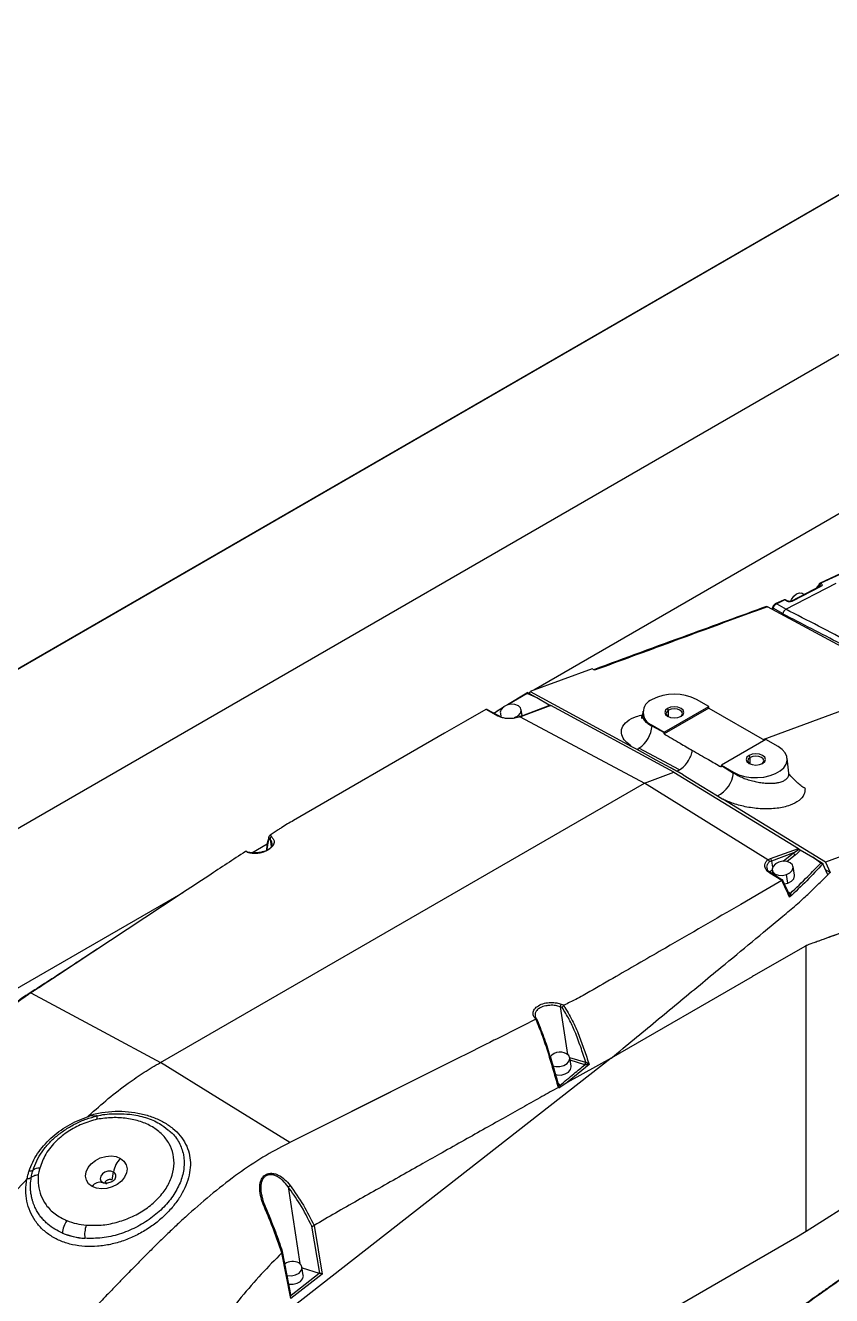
# Model space of a CAD drawing. Header units: millimetres. Extents: x 126 to 938, y 244 to 707.
# Drawn here: x 301.89 to 312.38, y 578.07 to 594.58 of the extents above; entities that cross this region are included whole.
import ezdxf

# ---------------------------------------------------------------- set-up
doc = ezdxf.new("R2010")
doc.units = ezdxf.units.MM

msp = doc.modelspace()

# ---------------------------------------------------------------- linework, layer by layer
at = {"color": 7, "linetype": 'Continuous', "lineweight": 25}
for p, q in [((365.351, 620.833), (270.403, 566.021)), ((347.136, 608.244), (308.504, 585.942)), ((325.838, 600.097), (267.607, 566.481)), ((267.607, 566.481), (325.838, 600.097)), ((312.486, 587.453), (312.227, 587.333)), ((312.483, 587.445), (312.237, 587.331)), ((311.782, 586.993), (312.435, 587.332)), ((312.226, 587.292), (311.855, 587.099)), ((312.238, 587.291), (311.867, 587.098)), ((312.222, 587.33), (312.175, 587.266)), ((312.197, 587.277), (312.219, 587.307)), ((312.218, 587.288), (312.222, 587.305)), ((312.222, 587.305), (312.219, 587.307)), ((312.239, 587.329), (312.236, 587.331)), ((312.237, 587.331), (312.24, 587.329)), ((312.24, 587.329), (312.241, 587.328)), ((311.768, 587.114), (311.663, 587.066)), ((311.796, 587.099), (311.768, 587.114)), ((311.807, 587.1), (311.779, 587.115)), ((312.019, 587.184), (311.99, 587.201)), ((313.34, 586.06), (311.542, 587.024)), ((311.611, 587.027), (311.6, 586.993)), ((311.617, 587.009), (311.609, 586.988)), ((311.745, 586.935), (311.617, 587.009)), ((311.663, 587.066), (311.786, 586.995)), ((311.745, 586.93), (311.745, 586.915)), ((309.262, 586.218), (308.456, 585.925)), ((309.294, 586.2), (309.262, 586.218)), ((311.485, 585.302), (313.354, 585.988)), ((308.162, 585.755), (308.415, 585.906)), ((308.416, 585.9), (308.166, 585.751)), ((308.542, 585.843), (308.416, 585.9)), ((308.542, 585.843), (308.418, 585.91)), ((308.452, 585.913), (308.433, 585.902)), ((308.447, 585.894), (308.456, 585.925)), ((308.456, 585.925), (309.776, 585.209)), ((308.706, 585.748), (308.542, 585.843)), ((310.779, 585.728), (310.62, 585.82)), ((307.881, 585.689), (307.618, 585.539)), ((307.883, 585.69), (307.881, 585.689)), ((308.038, 585.606), (307.883, 585.69)), ((308.05, 585.607), (307.895, 585.692)), ((307.985, 585.642), (308.118, 585.729)), ((308.081, 585.593), (308.05, 585.607)), ((308.069, 585.644), (308.077, 585.595)), ((308.355, 585.61), (308.318, 585.599)), ((308.354, 585.609), (308.34, 585.689)), ((308.709, 585.742), (308.355, 585.61)), ((308.726, 585.743), (308.366, 585.608)), ((308.718, 585.745), (308.696, 585.734)), ((310.324, 584.875), (308.726, 585.743)), ((309.923, 585.668), (309.917, 585.612)), ((310.78, 585.709), (310.199, 585.373)), ((310.201, 585.395), (310.779, 585.728)), ((310.257, 585.68), (310.242, 585.704)), ((310.257, 585.595), (310.257, 585.68)), ((310.78, 585.709), (310.779, 585.728)), ((310.78, 585.709), (311.505, 585.29)), ((307.618, 585.539), (307.343, 585.381)), ((308.327, 585.597), (309.942, 584.735)), ((310.041, 585.477), (310.042, 585.487)), ((310.041, 585.477), (310.201, 585.392)), ((310.042, 585.487), (310.201, 585.395)), ((307.343, 585.381), (305.381, 584.248)), ((310.201, 585.395), (310.201, 585.392)), ((311.521, 585.3), (310.943, 584.966)), ((311.68, 585.208), (311.521, 585.3)), ((309.776, 585.209), (309.844, 585.173)), ((310.397, 584.905), (309.871, 585.186)), ((310.943, 584.966), (311.102, 584.874)), ((310.943, 584.964), (310.943, 584.966)), ((310.943, 584.964), (311.102, 584.865)), ((311.317, 585.068), (311.303, 585.092)), ((311.317, 584.983), (311.317, 585.068)), ((311.82, 584.862), (311.799, 585.056)), ((309.942, 584.735), (310.324, 584.875)), ((310.285, 584.933), (310.365, 584.89)), ((310.365, 584.89), (310.285, 584.933)), ((310.324, 584.875), (311.945, 583.884)), ((310.445, 584.841), (310.365, 584.89)), ((310.445, 584.841), (310.365, 584.89)), ((310.365, 584.89), (310.365, 584.89)), ((311.102, 584.865), (311.102, 584.874)), ((303.649, 581.102), (309.942, 584.735)), ((311.547, 583.738), (309.942, 584.735)), ((310.892, 584.567), (310.96, 584.526)), ((312.298, 583.707), (310.96, 584.526)), ((305.074, 584.008), (305.06, 584.021)), ((305.06, 584.021), (305.061, 584.017)), ((305.074, 584.005), (305.061, 584.017)), ((305.074, 584.056), (305.095, 584.036)), ((305.074, 584.005), (305.088, 583.909)), ((313.097, 584.004), (312.298, 583.707)), ((305.037, 583.941), (304.837, 583.825)), ((311.581, 583.753), (311.945, 583.884)), ((311.883, 583.826), (311.594, 583.721)), ((311.746, 583.719), (311.883, 583.826)), ((311.903, 583.797), (311.798, 583.715)), ((311.883, 583.826), (311.955, 583.876)), ((311.967, 583.865), (312.132, 583.77)), ((311.594, 583.721), (311.566, 583.71)), ((311.594, 583.721), (311.609, 583.64)), ((311.894, 583.538), (311.876, 583.648)), ((312.235, 583.695), (312.132, 583.77)), ((312.132, 583.77), (312.257, 583.693)), ((312.329, 583.543), (312.263, 583.685)), ((312.298, 583.707), (312.359, 583.573)), ((311.729, 583.468), (311.468, 583.316)), ((311.587, 583.566), (311.562, 583.584)), ((311.731, 583.469), (311.574, 583.564)), ((311.744, 583.47), (311.587, 583.566)), ((311.611, 583.565), (311.603, 583.555)), ((311.604, 583.603), (311.613, 583.549)), ((311.729, 583.468), (311.731, 583.469)), ((311.809, 583.434), (311.79, 583.544)), ((312.359, 583.573), (312.299, 583.608)), ((303.939, 583.307), (300.422, 581.277)), ((311.468, 583.316), (311.196, 583.157)), ((311.762, 583.423), (311.809, 583.434)), ((311.811, 583.319), (311.832, 583.307)), ((303.904, 583.284), (302.312, 582.235)), ((312.082, 582.636), (312.054, 582.625)), ((312.108, 582.645), (312.082, 582.636)), ((312.128, 582.652), (312.108, 582.645)), ((302.828, 582.575), (302.312, 582.235)), ((312.035, 582.616), (311.361, 582.227)), ((312.046, 578.908), (312.046, 582.622)), ((311.342, 582.216), (309.51, 581.159)), ((308.872, 581.817), (308.849, 581.825)), ((308.849, 581.825), (308.944, 581.207)), ((308.862, 581.861), (308.899, 581.848)), ((308.544, 581.665), (308.541, 581.672)), ((308.551, 581.648), (308.551, 581.65)), ((309.51, 581.159), (303.794, 576.695)), ((307.556, 581.175), (305.73, 580.261)), ((309.51, 581.159), (308.936, 580.841)), ((308.97, 581.169), (309.178, 581.108)), ((308.989, 581.054), (308.971, 581.164)), ((309.224, 581.078), (308.936, 580.841)), ((309.169, 581.074), (308.976, 581.131)), ((309.171, 581.074), (309.169, 581.074)), ((308.815, 580.838), (308.845, 580.807)), ((308.936, 580.841), (308.842, 580.776)), ((308.831, 580.775), (308.829, 580.795)), ((302.819, 580.41), (302.725, 580.405)), ((305.73, 580.261), (305.332, 580.061)), ((303.023, 579.578), (303.038, 579.678)), ((302.898, 579.541), (302.908, 579.537)), ((302.907, 579.538), (302.898, 579.541)), ((305.309, 579.488), (305.462, 578.488)), ((312.046, 578.908), (312.848, 579.418)), ((305.72, 578.364), (305.617, 578.975)), ((305.647, 578.983), (305.753, 578.352)), ((308.691, 576.97), (311.926, 578.838)), ((311.926, 578.838), (312.046, 578.908)), ((305.346, 578.034), (305.229, 578.63)), ((305.35, 578.063), (305.236, 578.646)), ((305.753, 578.352), (305.346, 578.034)), ((305.347, 578.079), (305.715, 578.366)), ((305.507, 578.335), (305.489, 578.445)), ((305.491, 578.432), (305.715, 578.366))]:
    msp.add_line(p, q, dxfattribs=at)
at = {"color": 7, "linetype": 'Continuous', "lineweight": 25, "flags": 128}
for points in [[(311.758, 587.116), (311.71, 587.094), (311.653, 587.068)], [(311.84, 587.096), (311.853, 587.121), (311.884, 587.164), (311.921, 587.194), (311.959, 587.207), (311.99, 587.201)], [(311.613, 587.032), (311.612, 587.028), (311.611, 587.027)], [(308.154, 585.748), (308.11, 585.725), (308.079, 585.692), (308.068, 585.656), (308.069, 585.644)], [(308.255, 585.585), (308.299, 585.609), (308.33, 585.641), (308.341, 585.678), (308.331, 585.712), (308.303, 585.74), (308.259, 585.757), (308.207, 585.76), (308.154, 585.748)], [(310.242, 585.704), (310.215, 585.681), (310.206, 585.653), (310.215, 585.626), (310.242, 585.602), (310.283, 585.587), (310.331, 585.581), (310.379, 585.587), (310.419, 585.602)], [(310.257, 585.68), (310.234, 585.66), (310.226, 585.637), (310.234, 585.614), (310.25, 585.598)], [(310.419, 585.602), (310.446, 585.626), (310.456, 585.653), (310.446, 585.681), (310.419, 585.704), (310.379, 585.72), (310.331, 585.726), (310.283, 585.72), (310.242, 585.704)], [(310.412, 585.598), (310.428, 585.614), (310.436, 585.637), (310.428, 585.66), (310.405, 585.68), (310.371, 585.693), (310.331, 585.698), (310.291, 585.693), (310.257, 585.68)], [(309.844, 585.173), (310.091, 585.038), (310.285, 584.933)], [(311.102, 584.874), (311.169, 584.843), (311.245, 584.821), (311.328, 584.808), (311.413, 584.805), (311.497, 584.813), (311.577, 584.831), (311.649, 584.858), (311.709, 584.893), (311.756, 584.934), (311.786, 584.98), (311.8, 585.029), (311.795, 585.078), (311.773, 585.126), (311.734, 585.17), (311.68, 585.208)], [(311.48, 584.99), (311.507, 585.013), (311.516, 585.041), (311.507, 585.069), (311.48, 585.092), (311.439, 585.108), (311.391, 585.113), (311.344, 585.108), (311.303, 585.092)], [(311.303, 585.092), (311.276, 585.069), (311.266, 585.041), (311.276, 585.013), (311.303, 584.99), (311.344, 584.974), (311.391, 584.969), (311.439, 584.974), (311.48, 584.99)], [(311.317, 585.068), (311.294, 585.048), (311.286, 585.025), (311.294, 585.002), (311.311, 584.986)], [(311.472, 584.986), (311.488, 585.002), (311.496, 585.025), (311.488, 585.048), (311.466, 585.068), (311.432, 585.081), (311.391, 585.085), (311.351, 585.081), (311.317, 585.068)], [(310.445, 584.841), (310.695, 584.688), (310.892, 584.567)], [(311.69, 583.707), (311.645, 583.684), (311.615, 583.651), (311.604, 583.615), (311.613, 583.58), (311.642, 583.552), (311.686, 583.536), (311.738, 583.533), (311.79, 583.544)], [(311.79, 583.544), (311.835, 583.568), (311.865, 583.6), (311.877, 583.637), (311.867, 583.671), (311.838, 583.699), (311.794, 583.716), (311.742, 583.719), (311.69, 583.707)], [(311.575, 583.573), (311.589, 583.593), (311.604, 583.607)], [(311.809, 583.434), (311.853, 583.458), (311.884, 583.49), (311.895, 583.527), (311.894, 583.538)], [(312.496, 582.784), (312.368, 582.738), (312.268, 582.702)], [(311.361, 582.227), (311.35, 582.221), (311.342, 582.216)], [(301.964, 582.006), (302.907, 581.5), (303.649, 581.102)], [(307.556, 581.175), (306.534, 580.663), (305.73, 580.261)], [(308.75, 581.061), (308.79, 581.05), (308.842, 581.049), (308.894, 581.063), (308.937, 581.088), (308.964, 581.122), (308.971, 581.158), (308.958, 581.192)], [(305.332, 580.061), (304.389, 580.644), (303.649, 581.102)], [(308.782, 580.946), (308.808, 580.94), (308.861, 580.939), (308.912, 580.953), (308.955, 580.978), (308.982, 581.012), (308.99, 581.048), (308.989, 581.054)], [(308.846, 580.805), (308.842, 580.804), (308.838, 580.803), (308.834, 580.802), (308.831, 580.803), (308.828, 580.804), (308.826, 580.806), (308.826, 580.806)], [(302.759, 579.492), (302.715, 579.527), (302.686, 579.573), (302.675, 579.625), (302.682, 579.681), (302.707, 579.736), (302.748, 579.787), (302.803, 579.83), (302.867, 579.863), (302.937, 579.882), (303.007, 579.888), (303.073, 579.879), (303.13, 579.855)], [(303.13, 579.855), (303.175, 579.82), (303.204, 579.774), (303.215, 579.722), (303.208, 579.666), (303.183, 579.611), (303.141, 579.56), (303.087, 579.517), (303.022, 579.485), (302.953, 579.465), (302.882, 579.46), (302.816, 579.469), (302.759, 579.492)], [(303.038, 579.678), (303.004, 579.69), (302.965, 579.689), (302.926, 579.676), (302.894, 579.653), (302.873, 579.623), (302.866, 579.592), (302.875, 579.563), (302.898, 579.541)], [(305.01, 579.232), (305.011, 579.232), (305.012, 579.231), (305.012, 579.23), (305.011, 579.229), (305.009, 579.227), (305.007, 579.226), (305.004, 579.224), (305.001, 579.222)], [(305.297, 578.333), (305.302, 578.332), (305.354, 578.33), (305.407, 578.342), (305.451, 578.366), (305.48, 578.399), (305.49, 578.435), (305.479, 578.47), (305.449, 578.497)], [(305.319, 578.222), (305.321, 578.222), (305.373, 578.22), (305.425, 578.232), (305.469, 578.256), (305.498, 578.289), (305.508, 578.325), (305.507, 578.335)]]:
    msp.add_lwpolyline(points, dxfattribs=at)
at = {"color": 7, "linetype": 'Continuous', "lineweight": 25}
for centre, radius, start, end in [((312.256, 587.298), 0.0381, 122.3191, 167.3837), ((312.259, 587.297), 0.0381, 122.315, 167.3925), ((312.258, 587.296), 0.0363, 117.5279, 166.7102), ((312.231, 587.281), 0.0127, 56.1868, 113.2882), ((312.259, 587.289), 0.0475, 117.49, 118.6952), ((312.26, 587.291), 0.0433, 117.3902, 118.7146), ((311.775, 587.102), 0.0144, 88.3925, 120.2476), ((311.775, 587.107), 0.0087, 61.5984, 87.2041), ((311.802, 587.089), 0.0116, 65.0549, 123.8641), ((311.86, 587.088), 0.0127, 56.1156, 113.7425), ((311.631, 587.023), 0.0197, 166.9503, 225.6999), ((311.656, 587.056), 0.0124, 54.2908, 103.1318), ((310.105, 585.653), 0.178, 110.7821, 249.2179), ((310.331, 585.262), 0.628, 62.6092, 117.3908), ((308.045, 585.595), 0.0129, 66.0781, 124.676), ((308.359, 585.597), 0.0136, 59.5031, 108.6836), ((308.079, 585.585), 0.00881, 74.7884, 139.5235), ((308.077, 585.585), 0.00889, 11.0646, 63.4757), ((309.665, 585.502), 0.377, 303.2012, 356.3086), ((309.769, 585.36), 0.202, 291.6703, 300.329), ((310.718, 584.913), 0.387, 296.7756, 352.9024), ((305.105, 584.006), 0.0311, 108.6005, 177.0504), ((305.093, 584.008), 0.0188, 181.1205, 190.4779), ((311.928, 583.837), 0.0462, 194.0087, 238.505), ((311.561, 583.725), 0.0339, 353.3243, 54.2305), ((311.552, 583.572), 0.0153, 51.1493, 116.6336), ((311.582, 583.555), 0.0119, 64.5234, 127.5004), ((311.821, 583.318), 0.0152, 258.4396, 314.6788), ((311.83, 583.315), 0.0171, 230.8177, 305.4354), ((308.903, 581.826), 0.0541, 139.5982, 180.4368), ((308.845, 581.072), 0.165, 46.705, 141.5651), ((309.129, 581.104), 0.0494, 323.9921, 5.4707), ((309.127, 581.106), 0.0541, 323.9184, 1.3348), ((308.835, 580.823), 0.0187, 236.8709, 302.1137), ((303.36, 579.623), 0.327, 134.6292, 170.2103), ((301.949, 579.78), 0.087, 265.4262, 299.5574), ((302.07, 579.588), 0.14, 86.2839, 123.8653), ((303.007, 579.624), 0.0626, 330.2949, 60.4266), ((302.868, 579.407), 0.138, 77.3651, 141.9016), ((305.284, 579.552), 0.0688, 290.7617, 316.5381), ((302.637, 578.883), 0.261, 141.1914, 179.5732), ((302.754, 579.849), 0.864, 248.2368, 265.3783), ((302.747, 579.814), 1, 248.2363, 265.3794), ((303.036, 578.864), 0.373, 160.6387, 187.2544), ((305.368, 578.33), 0.186, 64.0037, 122.8187)]:
    msp.add_arc(centre, radius, start, end, dxfattribs=at)
for points, knots in [([(312.222, 587.33), (312.221, 587.329), (312.217, 587.327), (312.215, 587.321), (312.216, 587.314), (312.218, 587.309), (312.219, 587.307)], [0, 0, 0, 0, 0.208082, 0.434759, 0.704008, 1, 1, 1, 1]), ([(312.234, 587.329), (312.234, 587.329), (312.231, 587.329), (312.227, 587.328), (312.222, 587.326), (312.22, 587.326), (312.217, 587.325), (312.217, 587.325), (312.217, 587.325)], [0, 0, 0, 0, 0.099516, 0.459297, 0.741018, 0.919652, 0.997308, 1, 1, 1, 1]), ([(312.222, 587.33), (312.223, 587.331), (312.225, 587.332), (312.227, 587.333), (312.227, 587.333)], [0, 0, 0, 0, 0.696358, 1, 1, 1, 1]), ([(312.222, 587.305), (312.222, 587.305), (312.222, 587.305), (312.223, 587.305), (312.223, 587.305)], [0, 0, 0, 0, 0.561737, 1, 1, 1, 1]), ([(312.223, 587.305), (312.224, 587.304), (312.226, 587.303), (312.227, 587.3), (312.229, 587.297), (312.229, 587.294), (312.228, 587.293), (312.228, 587.292)], [0, 0, 0, 0, 0.229537, 0.448883, 0.666529, 0.895085, 1, 1, 1, 1]), ([(312.227, 587.333), (312.228, 587.333), (312.231, 587.334), (312.234, 587.332), (312.237, 587.331)], [0, 0, 0, 0, 0.23872, 1, 1, 1, 1]), ([(312.241, 587.328), (312.245, 587.326), (312.252, 587.32), (312.255, 587.307), (312.248, 587.297), (312.241, 587.293), (312.238, 587.291)], [0, 0, 0, 0, 0.289917, 0.538164, 0.751893, 1, 1, 1, 1]), ([(311.775, 587.116), (311.774, 587.116), (311.77, 587.117), (311.764, 587.117), (311.76, 587.116), (311.758, 587.116)], [0, 0, 0, 0, 0.245301, 0.647538, 1, 1, 1, 1]), ([(311.768, 587.114), (311.766, 587.115), (311.763, 587.116), (311.759, 587.117), (311.758, 587.116), (311.758, 587.116)], [0, 0, 0, 0, 0.524886, 0.984891, 1, 1, 1, 1]), ([(311.867, 587.098), (311.861, 587.096), (311.848, 587.091), (311.828, 587.09), (311.81, 587.092), (311.8, 587.097), (311.796, 587.099)], [0, 0, 0, 0, 0.259454, 0.56774, 0.803054, 1, 1, 1, 1]), ([(311.855, 587.099), (311.851, 587.098), (311.844, 587.095), (311.833, 587.094), (311.824, 587.095), (311.818, 587.096), (311.812, 587.097), (311.809, 587.099), (311.807, 587.1)], [0, 0, 0, 0, 0.238417, 0.505505, 0.640152, 0.76983, 0.890853, 1, 1, 1, 1]), ([(311.528, 587.029), (311.187, 586.905), (310.438, 586.633), (309.69, 586.357), (309.283, 586.207)], [0, 0, 0, 0, 0.455485, 1, 1, 1, 1]), ([(311.542, 587.024), (311.286, 586.931), (310.865, 586.779), (310.282, 586.563), (309.788, 586.382), (309.459, 586.261), (309.294, 586.2)], [0, 0, 0, 0, 0.340918, 0.560555, 0.780214, 1, 1, 1, 1]), ([(311.523, 587.027), (311.523, 587.027), (311.526, 587.029), (311.533, 587.028), (311.539, 587.025), (311.542, 587.024)], [0, 0, 0, 0, 0.090277, 0.50821, 1, 1, 1, 1]), ([(311.652, 587.067), (311.65, 587.066), (311.646, 587.064), (311.638, 587.059), (311.628, 587.051), (311.619, 587.041), (311.614, 587.033), (311.612, 587.03)], [0, 0, 0, 0, 0.118573, 0.247382, 0.51707, 0.775792, 1, 1, 1, 1]), ([(311.663, 587.066), (311.658, 587.063), (311.65, 587.058), (311.641, 587.049), (311.632, 587.04), (311.625, 587.03), (311.62, 587.019), (311.618, 587.012), (311.617, 587.009)], [0, 0, 0, 0, 0.230863, 0.36798, 0.514842, 0.713918, 0.851613, 1, 1, 1, 1]), ([(311.745, 586.93), (311.745, 586.933), (311.745, 586.939), (311.747, 586.948), (311.751, 586.957), (311.755, 586.966), (311.761, 586.975), (311.767, 586.982), (311.774, 586.988), (311.779, 586.991), (311.782, 586.993)], [0, 0, 0, 0, 0.114544, 0.238845, 0.368733, 0.502854, 0.635509, 0.765153, 0.887378, 1, 1, 1, 1]), ([(313.442, 586.018), (313.126, 586.196), (312.566, 586.511), (311.994, 586.803), (311.745, 586.93)], [0, 0, 0, 0, 0.563816, 1, 1, 1, 1]), ([(313.479, 586.08), (313.197, 586.239), (312.637, 586.555), (312.065, 586.848), (311.782, 586.993)], [0, 0, 0, 0, 0.504423, 1, 1, 1, 1]), ([(308.418, 585.91), (308.416, 585.909), (308.414, 585.907), (308.413, 585.904), (308.413, 585.902), (308.414, 585.901), (308.415, 585.9), (308.416, 585.9)], [0, 0, 0, 0, 0.490623, 0.598217, 0.697221, 0.82654, 1, 1, 1, 1]), ([(308.415, 585.906), (308.415, 585.907), (308.416, 585.909), (308.417, 585.909), (308.418, 585.91)], [0, 0, 0, 0, 0.514929, 1, 1, 1, 1]), ([(307.899, 585.689), (307.896, 585.69), (307.891, 585.692), (307.886, 585.691), (307.883, 585.69)], [0, 0, 0, 0, 0.518415, 1, 1, 1, 1]), ([(308.094, 585.708), (308.064, 585.69), (308.028, 585.669), (307.993, 585.645), (307.987, 585.641)], [0, 0, 0, 0, 0.835624, 1, 1, 1, 1]), ([(308.072, 585.591), (308.066, 585.593), (308.054, 585.598), (308.042, 585.603), (308.038, 585.606)], [0, 0, 0, 0, 0.571924, 1, 1, 1, 1]), ([(308.366, 585.608), (308.359, 585.606), (308.346, 585.601), (308.332, 585.598), (308.326, 585.597)], [0, 0, 0, 0, 0.544585, 1, 1, 1, 1]), ([(308.656, 585.722), (308.66, 585.725), (308.675, 585.735), (308.693, 585.743), (308.706, 585.748)], [0, 0, 0, 0, 0.251278, 1, 1, 1, 1]), ([(308.706, 585.748), (308.708, 585.747), (308.712, 585.745), (308.716, 585.745), (308.718, 585.745)], [0, 0, 0, 0, 0.561978, 1, 1, 1, 1]), ([(308.718, 585.745), (308.719, 585.745), (308.722, 585.745), (308.725, 585.743), (308.726, 585.743)], [0, 0, 0, 0, 0.5038702, 1, 1, 1, 1]), ([(309.776, 585.209), (309.748, 585.231), (309.694, 585.272), (309.639, 585.356), (309.642, 585.461), (309.721, 585.547), (309.819, 585.598), (309.891, 585.614), (309.918, 585.619)], [0, 0, 0, 0, 0.17244, 0.327618, 0.471889, 0.643061, 0.867165, 1, 1, 1, 1]), ([(309.917, 585.613), (309.908, 585.599), (309.899, 585.584), (309.908, 585.572), (309.908, 585.572)], [0, 0, 0, 0, 0.94192, 1, 1, 1, 1]), ([(309.918, 585.612), (309.917, 585.61), (309.915, 585.597), (309.925, 585.57), (309.95, 585.537), (309.99, 585.505), (310.023, 585.487), (310.041, 585.477)], [0, 0, 0, 0, 0.036557, 0.212219, 0.415471, 0.685172, 1, 1, 1, 1]), ([(308.327, 585.597), (308.304, 585.589), (308.258, 585.574), (308.188, 585.57), (308.125, 585.575), (308.089, 585.586), (308.072, 585.591)], [0, 0, 0, 0, 0.270135, 0.567243, 0.795305, 1, 1, 1, 1]), ([(308.312, 585.588), (308.312, 585.59), (308.313, 585.594), (308.316, 585.599), (308.322, 585.6), (308.325, 585.598), (308.326, 585.597)], [0, 0, 0, 0, 0.304933, 0.538495, 0.75125, 1, 1, 1, 1]), ([(308.326, 585.597), (308.326, 585.597), (308.326, 585.597), (308.327, 585.597), (308.327, 585.597)], [0, 0, 0, 0, 0.544163, 1, 1, 1, 1]), ([(310.199, 585.373), (310.199, 585.377), (310.2, 585.383), (310.2, 585.389), (310.201, 585.392)], [0, 0, 0, 0, 0.564663, 1, 1, 1, 1]), ([(310.199, 585.373), (310.268, 585.333), (310.391, 585.261), (310.514, 585.189), (310.568, 585.158)], [0, 0, 0, 0, 0.5621946, 1, 1, 1, 1]), ([(310.397, 584.905), (310.419, 584.921), (310.466, 584.954), (310.515, 585.021), (310.551, 585.091), (310.563, 585.136), (310.568, 585.158)], [0, 0, 0, 0, 0.2540708, 0.5516199, 0.7872607, 1, 1, 1, 1]), ([(310.568, 585.158), (310.638, 585.118), (310.762, 585.047), (310.886, 584.976), (310.941, 584.944)], [0, 0, 0, 0, 0.55818, 1, 1, 1, 1]), ([(310.943, 584.964), (310.943, 584.96), (310.942, 584.954), (310.941, 584.947), (310.941, 584.944)], [0, 0, 0, 0, 0.5554258, 1, 1, 1, 1]), ([(310.365, 584.89), (310.371, 584.893), (310.382, 584.897), (310.392, 584.903), (310.397, 584.905)], [0, 0, 0, 0, 0.548057, 1, 1, 1, 1]), ([(311.102, 584.865), (311.121, 584.854), (311.16, 584.83), (311.224, 584.801), (311.294, 584.776), (311.354, 584.76), (311.402, 584.749), (311.438, 584.743), (311.475, 584.737), (311.519, 584.733), (311.576, 584.73), (311.634, 584.733), (311.686, 584.741), (311.72, 584.75), (311.752, 584.762), (311.782, 584.779), (311.808, 584.806), (311.822, 584.835), (311.82, 584.854), (311.819, 584.862)], [0, 0, 0, 0, 0.081436, 0.171608, 0.261336, 0.358105, 0.400836, 0.445738, 0.492485, 0.540665, 0.609709, 0.702895, 0.759241, 0.802048, 0.833454, 0.887853, 0.929918, 0.971296, 1, 1, 1, 1]), ([(311.819, 584.856), (311.819, 584.856), (311.822, 584.854), (311.821, 584.859), (311.82, 584.864)], [0, 0, 0, 0, 0.015742, 1, 1, 1, 1]), ([(312.032, 584.662), (312.013, 584.675), (311.975, 584.701), (311.922, 584.747), (311.87, 584.799), (311.836, 584.835), (311.819, 584.853)], [0, 0, 0, 0, 0.235243, 0.482, 0.738703, 1, 1, 1, 1]), ([(312.032, 584.662), (312.029, 584.636), (312.023, 584.576), (311.947, 584.496), (311.826, 584.436), (311.661, 584.4), (311.471, 584.395), (311.28, 584.418), (311.107, 584.461), (311.006, 584.505), (310.96, 584.526)], [0, 0, 0, 0, 0.064901, 0.146287, 0.256855, 0.39902, 0.561781, 0.72635, 0.875572, 1, 1, 1, 1]), ([(305.381, 584.248), (305.327, 584.218), (305.272, 584.187), (305.207, 584.143), (305.157, 584.11), (305.109, 584.079), (305.074, 584.056)], [0, 0, 0, 0, 0.506399, 0.523876, 0.652136, 1, 1, 1, 1]), ([(305.095, 584.036), (305.104, 584.025), (305.123, 584.004), (305.131, 583.956), (305.105, 583.905), (305.048, 583.863), (304.972, 583.835), (304.891, 583.825), (304.817, 583.827), (304.773, 583.839), (304.754, 583.844)], [0, 0, 0, 0, 0.07959, 0.163533, 0.265676, 0.402003, 0.566669, 0.7347, 0.882504, 1, 1, 1, 1]), ([(304.778, 583.836), (304.8, 583.831), (304.845, 583.821), (304.912, 583.823), (304.979, 583.835), (305.036, 583.857), (305.079, 583.889), (305.104, 583.925), (305.1, 583.949), (305.098, 583.958)], [0, 0, 0, 0, 0.169522, 0.355948, 0.513886, 0.688177, 0.820395, 0.928762, 1, 1, 1, 1]), ([(305.06, 584.039), (305.06, 584.038), (305.055, 584.019), (305.049, 583.997), (305.037, 583.956), (305.032, 583.913), (305.029, 583.874), (305.027, 583.857)], [0, 0, 0, 0, 0.026358, 0.306804, 0.370083, 0.720139, 1, 1, 1, 1]), ([(305.061, 584.017), (305.05, 583.978), (305.035, 583.926), (305.034, 583.872), (305.033, 583.859)], [0, 0, 0, 0, 0.754848, 1, 1, 1, 1]), ([(305.068, 584.051), (305.066, 584.049), (305.062, 584.045), (305.059, 584.038), (305.058, 584.03), (305.059, 584.024), (305.06, 584.021)], [0, 0, 0, 0, 0.234383, 0.496768, 0.720523, 1, 1, 1, 1]), ([(305.068, 584.051), (305.069, 584.052), (305.071, 584.053), (305.073, 584.055), (305.074, 584.056)], [0, 0, 0, 0, 0.512676, 1, 1, 1, 1]), ([(305.098, 583.958), (305.098, 583.963), (305.098, 583.981), (305.085, 583.994), (305.074, 584.005)], [0, 0, 0, 0, 0.238132, 1, 1, 1, 1]), ([(304.754, 583.844), (304.595, 583.74), (304.312, 583.553), (304.028, 583.366), (303.904, 583.284)], [0, 0, 0, 0, 0.559966, 1, 1, 1, 1]), ([(304.754, 583.844), (304.754, 583.844), (304.754, 583.845), (304.755, 583.845), (304.755, 583.845)], [0, 0, 0, 0, 0.569626, 1, 1, 1, 1]), ([(304.778, 583.836), (304.777, 583.838), (304.773, 583.842), (304.768, 583.846), (304.761, 583.847), (304.757, 583.846), (304.755, 583.845)], [0, 0, 0, 0, 0.2830461, 0.5405797, 0.7740967, 1, 1, 1, 1]), ([(311.967, 583.865), (311.958, 583.852), (311.94, 583.827), (311.916, 583.807), (311.903, 583.797)], [0, 0, 0, 0, 0.4972135, 1, 1, 1, 1]), ([(311.945, 583.884), (311.947, 583.883), (311.95, 583.881), (311.953, 583.877), (311.955, 583.876)], [0, 0, 0, 0, 0.536042, 1, 1, 1, 1]), ([(311.955, 583.876), (311.957, 583.874), (311.961, 583.87), (311.965, 583.867), (311.967, 583.865)], [0, 0, 0, 0, 0.5223466, 1, 1, 1, 1]), ([(311.545, 583.586), (311.534, 583.598), (311.511, 583.622), (311.504, 583.67), (311.519, 583.71), (311.537, 583.728), (311.547, 583.738)], [0, 0, 0, 0, 0.2902526, 0.5563889, 0.7698655, 1, 1, 1, 1]), ([(311.566, 583.71), (311.556, 583.699), (311.539, 583.681), (311.529, 583.65), (311.534, 583.635), (311.535, 583.631)], [0, 0, 0, 0, 0.470118, 0.840437, 1, 1, 1, 1]), ([(311.535, 583.631), (311.536, 583.623), (311.54, 583.602), (311.555, 583.587), (311.565, 583.577)], [0, 0, 0, 0, 0.353573, 1, 1, 1, 1]), ([(311.547, 583.738), (311.547, 583.737), (311.547, 583.737), (311.548, 583.737), (311.548, 583.737)], [0, 0, 0, 0, 0.547069, 1, 1, 1, 1]), ([(311.548, 583.737), (311.553, 583.74), (311.564, 583.746), (311.575, 583.751), (311.581, 583.753)], [0, 0, 0, 0, 0.540551, 1, 1, 1, 1]), ([(311.548, 583.737), (311.55, 583.736), (311.555, 583.733), (311.56, 583.728), (311.562, 583.723), (311.564, 583.72), (311.566, 583.715), (311.566, 583.711), (311.566, 583.71)], [0, 0, 0, 0, 0.2413516, 0.505736, 0.571244, 0.6813914, 0.829383, 1, 1, 1, 1]), ([(312.263, 583.685), (312.194, 583.611), (312.055, 583.461), (311.905, 583.322), (311.829, 583.252)], [0, 0, 0, 0, 0.4946667, 1, 1, 1, 1]), ([(311.84, 583.301), (311.916, 583.373), (312.052, 583.501), (312.179, 583.636), (312.235, 583.695)], [0, 0, 0, 0, 0.563712, 1, 1, 1, 1]), ([(312.235, 583.695), (312.236, 583.695), (312.237, 583.694), (312.24, 583.693), (312.243, 583.693), (312.249, 583.692), (312.254, 583.693), (312.257, 583.693)], [0, 0, 0, 0, 0.104802, 0.2234, 0.359374, 0.514872, 1, 1, 1, 1]), ([(312.257, 583.693), (312.258, 583.692), (312.26, 583.689), (312.262, 583.686), (312.263, 583.685)], [0, 0, 0, 0, 0.510684, 1, 1, 1, 1]), ([(309.51, 581.159), (309.61, 581.241), (309.804, 581.401), (310.092, 581.639), (310.377, 581.875), (310.661, 582.109), (311.117, 582.485), (311.505, 582.806), (311.828, 583.077), (311.915, 583.15), (311.995, 583.22), (312.068, 583.289), (312.129, 583.348), (312.187, 583.404), (312.251, 583.466), (312.299, 583.514), (312.329, 583.543)], [0, 0, 0, 0, 0.1050177, 0.2040266, 0.3038928, 0.4055939, 0.5025318, 0.784008, 0.8145484, 0.8453652, 0.8762549, 0.9009137, 0.926785, 0.9452827, 0.9659707, 1, 1, 1, 1]), ([(311.574, 583.564), (311.569, 583.568), (311.558, 583.574), (311.549, 583.582), (311.545, 583.586)], [0, 0, 0, 0, 0.572676, 1, 1, 1, 1]), ([(311.829, 583.252), (311.814, 583.287), (311.783, 583.36), (311.747, 583.431), (311.729, 583.468)], [0, 0, 0, 0, 0.478648, 1, 1, 1, 1]), ([(311.731, 583.469), (311.732, 583.47), (311.734, 583.471), (311.737, 583.474), (311.738, 583.473), (311.738, 583.473), (311.738, 583.473)], [0, 0, 0, 0, 0.580029, 0.906191, 0.9956, 1, 1, 1, 1]), ([(311.818, 583.303), (311.81, 583.322), (311.784, 583.382), (311.755, 583.44), (311.735, 583.48)], [0, 0, 0, 0, 0.321526, 1, 1, 1, 1]), ([(312.359, 583.573), (312.353, 583.568), (312.343, 583.558), (312.333, 583.548), (312.329, 583.543)], [0, 0, 0, 0, 0.559831, 1, 1, 1, 1]), ([(311.822, 583.296), (311.821, 583.298), (311.82, 583.302), (311.817, 583.305), (311.816, 583.307)], [0, 0, 0, 0, 0.535808, 1, 1, 1, 1]), ([(311.829, 583.252), (311.829, 583.263), (311.828, 583.278), (311.823, 583.292), (311.822, 583.296)], [0, 0, 0, 0, 0.682705, 1, 1, 1, 1]), ([(311.84, 583.301), (311.841, 583.3), (311.842, 583.297), (311.841, 583.289), (311.839, 583.274), (311.833, 583.261), (311.829, 583.252)], [0, 0, 0, 0, 0.084014, 0.185981, 0.429158, 1, 1, 1, 1]), ([(311.832, 583.307), (311.834, 583.306), (311.837, 583.305), (311.839, 583.302), (311.84, 583.301)], [0, 0, 0, 0, 0.57192, 1, 1, 1, 1]), ([(311.196, 583.157), (310.869, 582.968), (310.329, 582.655), (309.674, 582.278), (309.347, 582.09), (309.234, 582.024)], [0, 0, 0, 0, 0.499864, 0.826577, 1, 1, 1, 1]), ([(312.496, 582.784), (312.413, 582.754), (312.291, 582.71), (312.168, 582.666), (312.128, 582.652)], [0, 0, 0, 0, 0.672849, 1, 1, 1, 1]), ([(312.268, 582.702), (312.242, 582.693), (312.195, 582.676), (312.149, 582.659), (312.128, 582.652)], [0, 0, 0, 0, 0.5612778, 1, 1, 1, 1]), ([(302.828, 582.575), (302.729, 582.51), (302.532, 582.381), (302.25, 582.198), (301.995, 582.032), (301.774, 581.891), (301.632, 581.789), (301.563, 581.733), (301.552, 581.724)], [0, 0, 0, 0, 0.232365, 0.459884, 0.65816, 0.827125, 0.973147, 1, 1, 1, 1]), ([(312.054, 582.625), (312.05, 582.624), (312.044, 582.621), (312.038, 582.618), (312.035, 582.616)], [0, 0, 0, 0, 0.550829, 1, 1, 1, 1]), ([(312.046, 582.622), (312.044, 582.621), (312.04, 582.619), (312.037, 582.617), (312.035, 582.616)], [0, 0, 0, 0, 0.555584, 1, 1, 1, 1]), ([(312.054, 582.625), (312.052, 582.625), (312.049, 582.623), (312.047, 582.622), (312.046, 582.622)], [0, 0, 0, 0, 0.556158, 1, 1, 1, 1]), ([(302.312, 582.235), (302.233, 582.183), (302.13, 582.115), (302.014, 582.039), (301.977, 582.015), (301.964, 582.006)], [0, 0, 0, 0, 0.680116, 0.885086, 1, 1, 1, 1]), ([(301.964, 582.006), (301.955, 582), (301.936, 581.988), (301.917, 581.975), (301.907, 581.968)], [0, 0, 0, 0, 0.449311, 1, 1, 1, 1]), ([(309.234, 582.024), (309.204, 582.006), (309.144, 581.97), (309.031, 581.914), (308.949, 581.873), (308.899, 581.848)], [0, 0, 0, 0, 0.273917, 0.554838, 1, 1, 1, 1]), ([(301.907, 581.968), (301.811, 581.901), (301.615, 581.765), (301.438, 581.605), (301.347, 581.524)], [0, 0, 0, 0, 0.490779, 1, 1, 1, 1]), ([(308.531, 581.664), (308.521, 581.675), (308.501, 581.698), (308.49, 581.747), (308.512, 581.802), (308.567, 581.847), (308.641, 581.875), (308.723, 581.884), (308.798, 581.88), (308.842, 581.867), (308.862, 581.861)], [0, 0, 0, 0, 0.085031, 0.174099, 0.277221, 0.40979, 0.569385, 0.734016, 0.881078, 1, 1, 1, 1]), ([(308.849, 581.825), (308.828, 581.832), (308.784, 581.845), (308.719, 581.847), (308.651, 581.839), (308.591, 581.82), (308.543, 581.785), (308.518, 581.746), (308.521, 581.72), (308.522, 581.708)], [0, 0, 0, 0, 0.160369, 0.346548, 0.477256, 0.67006, 0.809978, 0.913008, 1, 1, 1, 1]), ([(308.872, 581.817), (308.874, 581.819), (308.877, 581.823), (308.882, 581.829), (308.887, 581.836), (308.891, 581.84), (308.893, 581.843)], [0, 0, 0, 0, 0.240206, 0.450355, 0.743094, 1, 1, 1, 1]), ([(309.181, 581.107), (309.159, 581.173), (309.114, 581.307), (309.046, 581.493), (308.966, 581.665), (308.904, 581.766), (308.872, 581.817)], [0, 0, 0, 0, 0.26914, 0.542825, 0.766202, 1, 1, 1, 1]), ([(308.899, 581.848), (308.898, 581.847), (308.895, 581.846), (308.893, 581.844), (308.893, 581.843)], [0, 0, 0, 0, 0.5016423, 1, 1, 1, 1]), ([(308.893, 581.843), (308.932, 581.779), (309.008, 581.656), (309.091, 581.46), (309.16, 581.268), (309.202, 581.141), (309.224, 581.078)], [0, 0, 0, 0, 0.266896, 0.519302, 0.761524, 1, 1, 1, 1]), ([(308.531, 581.664), (308.349, 581.573), (308.024, 581.41), (307.699, 581.247), (307.556, 581.175)], [0, 0, 0, 0, 0.560025, 1, 1, 1, 1]), ([(308.522, 581.708), (308.522, 581.706), (308.521, 581.688), (308.534, 581.674), (308.545, 581.662)], [0, 0, 0, 0, 0.1458924, 1, 1, 1, 1]), ([(308.532, 581.664), (308.532, 581.664), (308.532, 581.664), (308.531, 581.664), (308.531, 581.664)], [0, 0, 0, 0, 0.557821, 1, 1, 1, 1]), ([(308.532, 581.664), (308.534, 581.665), (308.538, 581.666), (308.542, 581.667), (308.545, 581.665), (308.545, 581.663), (308.545, 581.662)], [0, 0, 0, 0, 0.397358, 0.659813, 0.820182, 1, 1, 1, 1]), ([(308.542, 581.64), (308.54, 581.645), (308.537, 581.653), (308.534, 581.661), (308.532, 581.664)], [0, 0, 0, 0, 0.559159, 1, 1, 1, 1]), ([(308.542, 581.64), (308.544, 581.641), (308.547, 581.644), (308.551, 581.646), (308.551, 581.648), (308.551, 581.648)], [0, 0, 0, 0, 0.556064, 0.9397645, 1, 1, 1, 1]), ([(308.551, 581.648), (308.549, 581.652), (308.547, 581.657), (308.545, 581.662), (308.545, 581.664)], [0, 0, 0, 0, 0.700913, 1, 1, 1, 1]), ([(308.549, 581.651), (308.581, 581.569), (308.644, 581.411), (308.733, 581.13), (308.789, 580.931), (308.823, 580.812)], [0, 0, 0, 0, 0.29737, 0.577545, 1, 1, 1, 1]), ([(308.824, 580.779), (308.804, 580.848), (308.764, 580.987), (308.702, 581.199), (308.631, 581.419), (308.572, 581.565), (308.542, 581.64)], [0, 0, 0, 0, 0.237161, 0.478752, 0.731759, 1, 1, 1, 1]), ([(302.717, 580.413), (302.801, 580.487), (302.966, 580.634), (303.207, 580.82), (303.434, 580.977), (303.577, 581.061), (303.649, 581.102)], [0, 0, 0, 0, 0.288697, 0.570607, 0.787304, 1, 1, 1, 1]), ([(308.845, 580.807), (308.905, 580.857), (309.013, 580.946), (309.121, 581.035), (309.169, 581.074)], [0, 0, 0, 0, 0.559747, 1, 1, 1, 1]), ([(309.224, 581.078), (309.215, 581.076), (309.201, 581.074), (309.186, 581.073), (309.177, 581.073), (309.173, 581.074), (309.171, 581.074)], [0, 0, 0, 0, 0.49977, 0.762553, 0.887882, 1, 1, 1, 1]), ([(309.178, 581.108), (309.179, 581.108), (309.18, 581.108), (309.181, 581.107), (309.181, 581.107)], [0, 0, 0, 0, 0.5578478, 1, 1, 1, 1]), ([(309.181, 581.107), (309.183, 581.106), (309.186, 581.104), (309.194, 581.1), (309.207, 581.091), (309.217, 581.083), (309.224, 581.078)], [0, 0, 0, 0, 0.115113, 0.242781, 0.507525, 1, 1, 1, 1]), ([(308.824, 580.779), (308.753, 580.739), (308.605, 580.657), (308.376, 580.528), (308.132, 580.391), (307.872, 580.245), (307.596, 580.09), (307.324, 579.937), (307.051, 579.783), (306.778, 579.629), (306.495, 579.469), (306.209, 579.307), (305.926, 579.149), (305.739, 579.038), (305.647, 578.984)], [0, 0, 0, 0, 0.067018, 0.138933, 0.215746, 0.297456, 0.384062, 0.475567, 0.554793, 0.641356, 0.733912, 0.821388, 0.912208, 1, 1, 1, 1]), ([(308.829, 580.795), (308.829, 580.798), (308.827, 580.804), (308.825, 580.809), (308.823, 580.812)], [0, 0, 0, 0, 0.541375, 1, 1, 1, 1]), ([(308.831, 580.775), (308.83, 580.776), (308.829, 580.778), (308.826, 580.779), (308.825, 580.779), (308.824, 580.779), (308.824, 580.779)], [0, 0, 0, 0, 0.599121, 0.804625, 0.900503, 1, 1, 1, 1]), ([(308.842, 580.776), (308.84, 580.775), (308.839, 580.774), (308.836, 580.773), (308.833, 580.773), (308.832, 580.774), (308.831, 580.775)], [0, 0, 0, 0, 0.351747, 0.614216, 0.812401, 1, 1, 1, 1]), ([(308.846, 580.805), (308.846, 580.803), (308.847, 580.799), (308.846, 580.789), (308.843, 580.781), (308.842, 580.776)], [0, 0, 0, 0, 0.194798, 0.434268, 1, 1, 1, 1]), ([(308.845, 580.807), (308.845, 580.807), (308.845, 580.806), (308.846, 580.805), (308.846, 580.805)], [0, 0, 0, 0, 0.549131, 1, 1, 1, 1]), ([(302.717, 580.413), (302.774, 580.427), (302.886, 580.456), (303.06, 580.471), (303.231, 580.467), (303.396, 580.441), (303.551, 580.395), (303.69, 580.331), (303.81, 580.25), (303.908, 580.154), (303.98, 580.045), (304.026, 579.926), (304.043, 579.799), (304.032, 579.668), (303.996, 579.535), (303.935, 579.404), (303.851, 579.275), (303.746, 579.153), (303.623, 579.039), (303.484, 578.938), (303.332, 578.851), (303.171, 578.783), (303.003, 578.735), (302.834, 578.71), (302.667, 578.708), (302.508, 578.729), (302.359, 578.775), (302.225, 578.843), (302.11, 578.933), (302.017, 579.041), (301.949, 579.165), (301.908, 579.3), (301.892, 579.443), (301.904, 579.538), (301.91, 579.587)], [0, 0, 0, 0, 0.035479, 0.071025, 0.105901, 0.140123, 0.172887, 0.204218, 0.233528, 0.261265, 0.287391, 0.312994, 0.338464, 0.364968, 0.392689, 0.422251, 0.453396, 0.486089, 0.52044, 0.555726, 0.591257, 0.627158, 0.662548, 0.697528, 0.731363, 0.764264, 0.795753, 0.826233, 0.85557, 0.884349, 0.912737, 0.941294, 0.970302, 1, 1, 1, 1]), ([(301.942, 579.693), (301.956, 579.732), (301.985, 579.81), (302.05, 579.92), (302.129, 580.024), (302.223, 580.119), (302.328, 580.206), (302.444, 580.282), (302.568, 580.347), (302.656, 580.38), (302.7, 580.397)], [0, 0, 0, 0, 0.115163, 0.234119, 0.35556, 0.480751, 0.608334, 0.737473, 0.868852, 1, 1, 1, 1]), ([(301.992, 579.704), (302.006, 579.745), (302.037, 579.828), (302.108, 579.944), (302.195, 580.052), (302.299, 580.15), (302.417, 580.236), (302.546, 580.31), (302.683, 580.37), (302.779, 580.396), (302.827, 580.41)], [0, 0, 0, 0, 0.114142, 0.232187, 0.354657, 0.479425, 0.607822, 0.737143, 0.868758, 1, 1, 1, 1]), ([(302.827, 580.366), (302.761, 580.347), (302.629, 580.309), (302.449, 580.212), (302.287, 580.083), (302.152, 579.923), (302.102, 579.791), (302.079, 579.728)], [0, 0, 0, 0, 0.201217, 0.399251, 0.591426, 0.804134, 1, 1, 1, 1]), ([(302.684, 578.988), (302.749, 578.986), (302.88, 578.982), (303.076, 579.02), (303.266, 579.086), (303.441, 579.182), (303.592, 579.302), (303.713, 579.441), (303.794, 579.594), (303.831, 579.753), (303.822, 579.908), (303.768, 580.051), (303.674, 580.174), (303.544, 580.272), (303.388, 580.341), (303.211, 580.38), (303.021, 580.391), (302.893, 580.374), (302.827, 580.366)], [0, 0, 0, 0, 0.067752, 0.137819, 0.208727, 0.278642, 0.346654, 0.411062, 0.470985, 0.527037, 0.580179, 0.632134, 0.685312, 0.741272, 0.80069, 0.864106, 0.930626, 1, 1, 1, 1]), ([(302.7, 580.397), (302.704, 580.398), (302.713, 580.401), (302.721, 580.404), (302.725, 580.405)], [0, 0, 0, 0, 0.560087, 1, 1, 1, 1]), ([(302.725, 580.405), (302.723, 580.405), (302.721, 580.405), (302.717, 580.405), (302.715, 580.406), (302.714, 580.408), (302.714, 580.409), (302.716, 580.411), (302.717, 580.412), (302.717, 580.413)], [0, 0, 0, 0, 0.254064, 0.440744, 0.58028, 0.643642, 0.709248, 0.8286, 1, 1, 1, 1]), ([(302.819, 580.41), (302.891, 580.423), (302.984, 580.441), (303.077, 580.436), (303.098, 580.435)], [0, 0, 0, 0, 0.778731, 1, 1, 1, 1]), ([(302.827, 580.41), (302.827, 580.41), (302.827, 580.41), (302.826, 580.41), (302.824, 580.41), (302.821, 580.41), (302.819, 580.41)], [0, 0, 0, 0, 0.026149, 0.071678, 0.252019, 1, 1, 1, 1]), ([(302.827, 580.366), (302.826, 580.375), (302.825, 580.39), (302.827, 580.404), (302.827, 580.41)], [0, 0, 0, 0, 0.645473, 1, 1, 1, 1]), ([(303.098, 580.435), (303.15, 580.434), (303.271, 580.434), (303.454, 580.391), (303.623, 580.326), (303.709, 580.257), (303.743, 580.229)], [0, 0, 0, 0, 0.22255, 0.525085, 0.810694, 1, 1, 1, 1]), ([(303.743, 580.229), (303.757, 580.219), (303.819, 580.175), (303.896, 580.065), (303.957, 579.906), (303.962, 579.731), (303.918, 579.553), (303.826, 579.379), (303.694, 579.216), (303.526, 579.072), (303.331, 578.953), (303.117, 578.866), (302.892, 578.814), (302.741, 578.816), (302.666, 578.817)], [0, 0, 0, 0, 0.023506, 0.098868, 0.171436, 0.245658, 0.3247, 0.409972, 0.50202, 0.599328, 0.699493, 0.801289, 0.902142, 1, 1, 1, 1]), ([(305.266, 580.029), (305.157, 579.971), (304.935, 579.851), (304.729, 579.706), (304.624, 579.632)], [0, 0, 0, 0, 0.4915153, 1, 1, 1, 1]), ([(305.332, 580.061), (305.322, 580.057), (305.3, 580.046), (305.278, 580.035), (305.266, 580.029)], [0, 0, 0, 0, 0.449313, 1, 1, 1, 1]), ([(301.917, 579.594), (301.92, 579.613), (301.927, 579.646), (301.937, 579.679), (301.942, 579.693)], [0, 0, 0, 0, 0.557646, 1, 1, 1, 1]), ([(301.969, 579.608), (301.972, 579.626), (301.978, 579.659), (301.987, 579.69), (301.992, 579.704)], [0, 0, 0, 0, 0.556096, 1, 1, 1, 1]), ([(302.079, 579.728), (302.075, 579.712), (302.068, 579.685), (302.063, 579.657), (302.061, 579.645)], [0, 0, 0, 0, 0.5637, 1, 1, 1, 1]), ([(305.001, 579.222), (304.988, 579.255), (304.961, 579.322), (304.938, 579.429), (304.939, 579.52), (304.962, 579.587), (304.992, 579.629), (305.034, 579.656), (305.083, 579.665), (305.133, 579.659), (305.196, 579.635), (305.268, 579.585), (305.312, 579.532), (305.334, 579.505)], [0, 0, 0, 0, 0.129566, 0.260473, 0.390805, 0.453482, 0.51401, 0.572558, 0.631026, 0.6903, 0.750943, 0.874308, 1, 1, 1, 1]), ([(300.44, 576.933), (300.453, 577.028), (300.478, 577.218), (300.535, 577.494), (300.61, 577.756), (300.705, 577.997), (300.817, 578.22), (300.943, 578.426), (301.117, 578.672), (301.348, 578.951), (301.628, 579.27), (301.816, 579.481), (301.91, 579.587)], [0, 0, 0, 0, 0.0930846, 0.184815, 0.2727031, 0.3559527, 0.4357552, 0.5132297, 0.5892358, 0.7266813, 0.8634879, 1, 1, 1, 1]), ([(301.91, 579.587), (301.91, 579.587), (301.911, 579.589), (301.913, 579.59), (301.915, 579.591), (301.915, 579.591), (301.916, 579.591)], [0, 0, 0, 0, 0.350938, 0.640568, 0.832253, 1, 1, 1, 1]), ([(301.916, 579.591), (301.925, 579.592), (301.944, 579.594), (301.961, 579.604), (301.969, 579.608)], [0, 0, 0, 0, 0.5091339, 1, 1, 1, 1]), ([(301.916, 579.591), (301.916, 579.591), (301.916, 579.593), (301.916, 579.594), (301.917, 579.594)], [0, 0, 0, 0, 0.560707, 1, 1, 1, 1]), ([(302.376, 578.885), (302.342, 578.901), (302.274, 578.932), (302.198, 578.988), (302.143, 579.039), (302.104, 579.081), (302.069, 579.127), (302.043, 579.17), (302.023, 579.208), (302.009, 579.24), (301.995, 579.276), (301.983, 579.315), (301.974, 579.352), (301.966, 579.394), (301.96, 579.447), (301.958, 579.521), (301.965, 579.577), (301.969, 579.608)], [0, 0, 0, 0, 0.1241565, 0.248927, 0.3117455, 0.3754117, 0.4401424, 0.5052463, 0.5425575, 0.5822644, 0.6245104, 0.6695113, 0.7174725, 0.7536773, 0.8120812, 0.89348, 1, 1, 1, 1]), ([(301.969, 579.608), (301.98, 579.617), (301.998, 579.631), (302.031, 579.641), (302.051, 579.643), (302.061, 579.645)], [0, 0, 0, 0, 0.405539, 0.680768, 1, 1, 1, 1]), ([(302.061, 579.645), (302.059, 579.598), (302.055, 579.506), (302.091, 579.371), (302.161, 579.241), (302.276, 579.124), (302.38, 579.073), (302.433, 579.046)], [0, 0, 0, 0, 0.185044, 0.364151, 0.544628, 0.764595, 1, 1, 1, 1]), ([(303.061, 579.593), (303.061, 579.593), (303.059, 579.589), (303.053, 579.58), (303.038, 579.566), (303.016, 579.551), (302.989, 579.54), (302.961, 579.533), (302.936, 579.531), (302.918, 579.533), (302.909, 579.536), (302.906, 579.537), (302.906, 579.537)], [0, 0, 0, 0, 0.000397, 0.070576, 0.195792, 0.349008, 0.519136, 0.689205, 0.837284, 0.944319, 0.998811, 1, 1, 1, 1]), ([(302.949, 579.52), (302.947, 579.521), (302.942, 579.524), (302.937, 579.531), (302.933, 579.539), (302.933, 579.55), (302.939, 579.561), (302.949, 579.571), (302.963, 579.579), (302.978, 579.584), (302.993, 579.585), (303.005, 579.584), (303.015, 579.582), (303.02, 579.579), (303.023, 579.578)], [0, 0, 0, 0, 0.053448, 0.111576, 0.175057, 0.247268, 0.33408, 0.438463, 0.555159, 0.67253, 0.779388, 0.869626, 0.942403, 1, 1, 1, 1]), ([(304.624, 579.632), (304.514, 579.548), (304.29, 579.377), (304.081, 579.189), (303.975, 579.094)], [0, 0, 0, 0, 0.494672, 1, 1, 1, 1]), ([(305.309, 579.488), (305.287, 579.516), (305.26, 579.551), (305.218, 579.587), (305.195, 579.604), (305.164, 579.623), (305.125, 579.64), (305.077, 579.646), (305.034, 579.637), (304.999, 579.614), (304.974, 579.58), (304.958, 579.536), (304.953, 579.493), (304.954, 579.456), (304.956, 579.422), (304.961, 579.398), (304.964, 579.385)], [0, 0, 0, 0, 0.170321, 0.220383, 0.26716, 0.310777, 0.398523, 0.474437, 0.542558, 0.608539, 0.674496, 0.748927, 0.83461, 0.882217, 0.933103, 1, 1, 1, 1]), ([(305.334, 579.505), (305.394, 579.42), (305.512, 579.254), (305.603, 579.073), (305.647, 578.984)], [0, 0, 0, 0, 0.512049, 1, 1, 1, 1]), ([(304.964, 579.385), (304.967, 579.368), (304.977, 579.316), (304.997, 579.266), (305.01, 579.232)], [0, 0, 0, 0, 0.320531, 1, 1, 1, 1]), ([(305.617, 578.975), (305.568, 579.073), (305.478, 579.252), (305.361, 579.415), (305.309, 579.488)], [0, 0, 0, 0, 0.548949, 1, 1, 1, 1]), ([(305.228, 578.63), (305.194, 578.727), (305.125, 578.927), (305.043, 579.122), (305.001, 579.222)], [0, 0, 0, 0, 0.489303, 1, 1, 1, 1]), ([(305.01, 579.232), (305.056, 579.123), (305.136, 578.93), (305.204, 578.733), (305.233, 578.648)], [0, 0, 0, 0, 0.569927, 1, 1, 1, 1]), ([(303.975, 579.094), (303.934, 579.057), (303.852, 578.981), (303.771, 578.904), (303.73, 578.865)], [0, 0, 0, 0, 0.498454, 1, 1, 1, 1]), ([(302.376, 578.885), (302.421, 578.868), (302.515, 578.832), (302.615, 578.822), (302.666, 578.817)], [0, 0, 0, 0, 0.486839, 1, 1, 1, 1]), ([(303.73, 578.865), (303.708, 578.843), (303.662, 578.799), (303.594, 578.732), (303.526, 578.665), (303.459, 578.598), (303.391, 578.53), (303.324, 578.461), (303.254, 578.39), (303.173, 578.307), (303.071, 578.202), (302.939, 578.066), (302.843, 577.964), (302.791, 577.907)], [0, 0, 0, 0, 0.0707205, 0.1416367, 0.2127229, 0.2839636, 0.3553368, 0.4268308, 0.498421, 0.577295, 0.6869984, 0.8275889, 1, 1, 1, 1]), ([(305.617, 578.975), (305.62, 578.975), (305.626, 578.975), (305.635, 578.977), (305.642, 578.98), (305.645, 578.982), (305.647, 578.983)], [0, 0, 0, 0, 0.291454, 0.569774, 0.809581, 1, 1, 1, 1]), ([(305.647, 578.984), (305.647, 578.984), (305.647, 578.984), (305.647, 578.983), (305.647, 578.983)], [0, 0, 0, 0, 0.555721, 1, 1, 1, 1]), ([(309.209, 575.983), (309.221, 575.991), (309.261, 576.019), (309.331, 576.067), (309.418, 576.127), (309.506, 576.189), (309.597, 576.251), (309.693, 576.318), (309.846, 576.424), (310.041, 576.561), (310.262, 576.716), (310.446, 576.844), (310.589, 576.945), (310.741, 577.049), (310.911, 577.169), (311.112, 577.311), (311.304, 577.447), (311.48, 577.573), (311.65, 577.694), (311.799, 577.801), (311.935, 577.896), (312.049, 577.977), (312.164, 578.058), (312.278, 578.138), (312.391, 578.219), (312.556, 578.335), (312.776, 578.491), (312.959, 578.621), (313.052, 578.687)], [0, 0, 0, 0, 0.009205, 0.031313, 0.053855, 0.076832, 0.10024, 0.124083, 0.15119, 0.219239, 0.276599, 0.323351, 0.36217, 0.388683, 0.440842, 0.495232, 0.545344, 0.591239, 0.632966, 0.678883, 0.70851, 0.738976, 0.767857, 0.798297, 0.827917, 0.856722, 0.927361, 1, 1, 1, 1]), ([(309.209, 575.965), (309.245, 575.99), (309.356, 576.067), (309.541, 576.195), (309.775, 576.358), (309.999, 576.515), (310.202, 576.659), (310.363, 576.771), (310.484, 576.857), (310.573, 576.919), (310.635, 576.963), (310.696, 577.005), (310.771, 577.058), (310.865, 577.125), (310.976, 577.204), (311.098, 577.29), (311.243, 577.394), (311.407, 577.512), (311.598, 577.649), (311.821, 577.809), (312.086, 577.995), (312.385, 578.208), (312.708, 578.437), (312.93, 578.595), (313.043, 578.675)], [0, 0, 0, 0, 0.027586, 0.086739, 0.143547, 0.210364, 0.261185, 0.302592, 0.335828, 0.355842, 0.371976, 0.384505, 0.403213, 0.430845, 0.458145, 0.490104, 0.526357, 0.57173, 0.619596, 0.676489, 0.74721, 0.826247, 0.91137, 1, 1, 1, 1]), ([(305.228, 578.63), (305.138, 578.538), (304.955, 578.352), (304.697, 578.052), (304.487, 577.79), (304.323, 577.574), (304.202, 577.409), (304.086, 577.239), (303.976, 577.064), (303.875, 576.884), (303.821, 576.757), (303.794, 576.695)], [0, 0, 0, 0, 0.159267, 0.323245, 0.490475, 0.575289, 0.659541, 0.743604, 0.829735, 0.915449, 1, 1, 1, 1]), ([(305.229, 578.63), (305.229, 578.63), (305.228, 578.63), (305.228, 578.63), (305.228, 578.63)], [0, 0, 0, 0, 0.552739, 1, 1, 1, 1]), ([(305.229, 578.63), (305.231, 578.632), (305.234, 578.634), (305.236, 578.639), (305.236, 578.645), (305.234, 578.647), (305.233, 578.648)], [0, 0, 0, 0, 0.298232, 0.562987, 0.745705, 1, 1, 1, 1]), ([(305.715, 578.366), (305.716, 578.366), (305.718, 578.365), (305.719, 578.365), (305.72, 578.364)], [0, 0, 0, 0, 0.552165, 1, 1, 1, 1]), ([(305.753, 578.352), (305.75, 578.353), (305.744, 578.355), (305.735, 578.358), (305.727, 578.361), (305.722, 578.363), (305.72, 578.364)], [0, 0, 0, 0, 0.246287, 0.549225, 0.789338, 1, 1, 1, 1])]:
    msp.add_open_spline(points, degree=3, knots=knots, dxfattribs=at)

doc.saveas('drawing.dxf')
